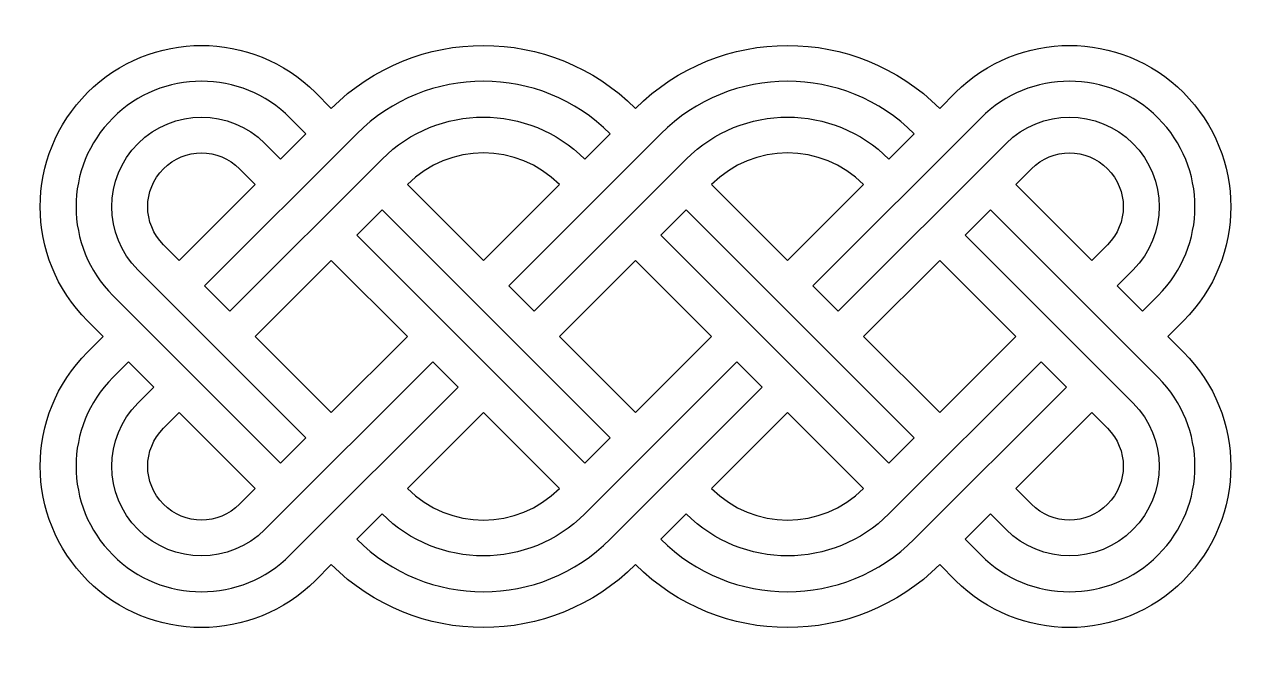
# Model space of a CAD drawing. Extents: x -0.7 to 61.9, y -1 to 31.
import ezdxf

# ---------------------------------------------------------------- set-up
doc = ezdxf.new("R2010")
doc.units = 0
doc.layers.get('0').update_dxf_attribs({"linetype": 'CONTINUOUS'})

msp = doc.modelspace()

# ---------------------------------------------------------------- linework, layer by layer
at = {"color": 7}
for points in [[(8.351934, 28.073033)], [(22.788552, 28.072764)], [(38.365338, 28.072769)], [(52.801691, 28.073034)], [(16.298087, 20.19224), (17.596157, 21.49031), (29.278788, 9.80768), (27.980718, 8.50961)], [(31.874928, 20.19224), (33.172998, 21.49031), (44.855628, 9.80768), (43.557558, 8.50961)], [(11.105807, 14.99996), (15.000017, 18.89417), (18.894227, 14.99996), (15.000017, 11.10575)], [(26.682648, 14.99996), (30.576858, 18.89417), (34.471068, 14.99996), (30.576858, 11.10575)], [(42.259488, 14.99996), (46.153698, 18.89417), (50.047908, 14.99996), (46.153698, 11.10575)]]:
    msp.add_lwpolyline(points, close=True, dxfattribs=at)
for points in [[(14.193287, 27.489321), (15.000017, 26.68259)], [(46.153698, 26.68259), (46.960428, 27.48932)], [(11.597121, 24.893191), (12.403846, 24.086466), (13.701867, 25.384486), (12.895142, 26.191212)], [(48.258484, 26.191213), (39.663364, 17.596092), (40.961384, 16.298072), (49.556504, 24.893192)], [(16.298178, 25.384487), (8.509784, 17.596092), (9.807805, 16.298072), (17.596199, 24.086466)], [(31.874969, 25.384487), (24.086574, 17.596091), (25.384594, 16.29807), (33.17299, 24.086466)], [(27.980637, 24.086466), (29.278658, 25.384487)], [(43.557426, 24.086466), (44.855711, 25.384492)], [(10.299077, 23.595111), (11.105807, 22.78838), (7.211597, 18.89417)], [(50.047908, 22.78838), (50.854638, 23.59511)], [(18.894227, 22.78838), (22.788438, 18.89417), (26.682648, 22.78838)], [(34.471068, 22.78838), (38.365278, 18.89417), (42.259488, 22.78838)], [(54.748848, 19.7009), (53.942118, 18.89417), (50.047908, 22.78838)], [(48.74978, 21.490423), (47.451754, 20.192138), (56.046874, 11.597018)], [(57.344895, 12.895038), (48.74978, 21.490423)], [(7.211597, 18.89417), (6.404867, 19.700901)], [(3.808725, 17.104795), (12.403846, 8.509675), (13.701868, 9.807697), (5.106747, 18.402817)], [(56.046879, 18.402817), (55.240153, 17.596091), (56.538174, 16.29807), (57.3449, 17.104796)], [(3.317387, 14.99996), (2.510657, 15.80669)], [(58.643058, 15.80669), (57.836329, 14.99996), (58.643058, 14.19323)], [(2.510657, 14.19323), (3.317387, 14.99996)], [(4.615452, 13.70176), (3.808726, 12.895034)], [(5.106747, 11.597014), (5.913472, 12.40374), (4.615452, 13.70176)], [(12.895142, 3.808618), (21.490262, 12.403738), (20.192242, 13.701759), (11.597121, 5.106639)], [(35.769031, 13.70176), (27.980636, 5.913365)], [(29.278657, 4.615344), (37.067316, 12.403743), (35.769031, 13.70176)], [(51.34609, 13.70176), (43.557431, 5.913361)], [(44.85572, 4.615339), (52.644116, 12.403734), (51.34609, 13.70176)], [(6.404867, 10.29902), (7.211597, 11.10575), (11.105807, 7.21154)], [(26.682648, 7.21154), (22.788438, 11.10575), (18.894227, 7.21154)], [(42.259488, 7.21154), (38.365278, 11.10575), (34.471068, 7.21154)], [(50.854638, 6.40481), (50.047908, 7.21154), (53.942118, 11.10575)], [(53.942118, 11.10575), (54.748848, 10.29902)], [(11.105807, 7.21154), (10.299077, 6.40481)], [(17.5962, 5.913365), (16.298178, 4.615343)], [(33.172993, 5.913361), (31.874972, 4.61534)], [(49.556501, 5.106644), (48.749776, 5.913369), (47.451755, 4.615348), (48.25848, 3.808623)], [(15.000017, 3.31733), (14.193288, 2.5106)], [(46.960428, 2.5106), (46.153698, 3.31733)]]:
    msp.add_lwpolyline(points, dxfattribs=at)
for points in [[(2.510657, 27.489321), (5.736563, 30.715227), (10.96738, 30.715228), (14.193287, 27.489321)], [(15.000017, 26.68259), (19.301396, 30.983969), (26.275479, 30.983969), (30.576858, 26.68259)], [(30.576858, 26.68259), (34.878236, 30.983969), (41.85232, 30.983969), (46.153698, 26.68259)], [(46.960428, 27.48932), (50.186336, 30.715228), (55.417152, 30.715227), (58.643058, 27.48932)], [(8.351934, 28.073033), (6.707544, 28.073033), (5.063188, 27.445674), (3.808726, 26.191212)], [(12.895142, 26.191212), (11.64068, 27.445674), (9.996324, 28.073034), (8.351934, 28.073033)], [(22.788552, 28.072764), (20.439479, 28.072764), (18.090375, 27.176684), (16.298178, 25.384487)], [(29.278658, 25.384487), (27.486461, 27.176684), (25.137626, 28.072765), (22.788552, 28.072764)], [(38.365343, 28.072764), (36.016268, 28.072765), (33.667165, 27.176683), (31.874969, 25.384487)], [(44.855711, 25.384492), (43.063514, 27.176689), (40.714411, 28.072769), (38.365338, 28.072769)], [(52.801691, 28.073034), (51.157303, 28.073032), (49.512945, 27.445674), (48.258484, 26.191213)], [(57.3449, 26.191211), (56.090439, 27.445673), (54.446081, 28.073034), (52.801691, 28.073034)], [(2.510657, 15.80669), (-0.71525, 19.032597), (-0.71525, 24.263414), (2.510657, 27.489321)], [(17.596199, 24.086466), (20.463612, 26.953879), (25.113224, 26.953879), (27.980637, 24.086466)], [(33.17299, 24.086466), (36.040402, 26.953878), (40.690014, 26.953878), (43.557426, 24.086466)], [(58.643058, 27.48932), (61.868965, 24.263414), (61.868966, 19.032598), (58.643058, 15.80669)], [(5.106747, 24.893191), (6.899198, 26.685642), (9.805178, 26.685134), (11.597121, 24.893191)], [(49.556504, 24.893192), (51.348447, 26.685135), (54.254429, 26.685641), (56.046879, 24.893191)], [(3.808726, 26.191212), (1.299803, 23.68229), (1.299802, 19.613719), (3.808725, 17.104795)], [(57.3449, 17.104796), (59.853824, 19.61372), (59.853824, 23.682287), (57.3449, 26.191211)], [(5.106747, 18.402817), (3.314804, 20.194761), (3.314297, 23.100741), (5.106747, 24.893191)], [(6.404867, 23.595111), (7.480339, 24.670582), (9.224113, 24.670075), (10.299077, 23.595111)], [(26.682648, 22.78838), (24.532212, 24.938816), (21.044663, 24.938816), (18.894227, 22.78838)], [(42.259488, 22.78838), (40.109052, 24.938816), (36.621504, 24.938816), (34.471068, 22.78838)], [(50.854638, 23.59511), (51.929602, 24.670074), (53.673376, 24.670582), (54.748848, 23.59511)], [(56.046879, 24.893191), (57.839328, 23.100741), (57.838822, 20.19476), (56.046879, 18.402817)], [(6.404867, 19.700901), (5.329903, 20.775865), (5.329395, 22.519639), (6.404867, 23.595111)], [(54.748848, 23.59511), (55.82432, 22.519638), (55.823812, 20.775864), (54.748848, 19.7009)], [(2.510657, 2.5106), (-0.715249, 5.736507), (-0.715251, 10.967323), (2.510657, 14.19323)], [(58.643058, 14.19323), (61.868966, 10.967323), (61.868965, 5.736507), (58.643058, 2.5106)], [(3.808726, 12.895034), (1.299802, 10.38611), (1.299803, 6.317542), (3.808726, 3.808619)], [(57.344896, 3.808622), (59.85382, 6.317546), (59.853819, 10.386114), (57.344895, 12.895038)], [(5.106747, 5.10664), (3.314298, 6.899089), (3.314802, 9.80507), (5.106747, 11.597014)], [(56.046874, 11.597018), (57.838818, 9.805073), (57.839326, 6.899093), (56.046875, 5.106643)], [(6.404867, 6.40481), (5.329395, 7.480282), (5.329903, 9.224056), (6.404867, 10.29902)], [(54.748848, 10.29902), (55.823812, 9.224056), (55.82432, 7.480282), (54.748848, 6.40481)], [(18.894227, 7.21154), (21.044663, 5.061104), (24.532212, 5.061104), (26.682648, 7.21154)], [(34.471068, 7.21154), (36.621504, 5.061104), (40.109052, 5.061104), (42.259488, 7.21154)], [(10.299077, 6.40481), (9.224113, 5.329846), (7.480339, 5.329338), (6.404867, 6.40481)], [(54.748848, 6.40481), (53.673376, 5.329338), (51.929602, 5.329846), (50.854638, 6.40481)], [(27.980636, 5.913365), (25.113223, 3.045951), (20.463612, 3.045953), (17.5962, 5.913365)], [(43.557431, 5.913361), (40.690018, 3.045947), (36.040406, 3.045947), (33.172993, 5.913361)], [(11.597121, 5.106639), (9.805177, 3.314695), (6.899197, 3.31419), (5.106747, 5.10664)], [(56.046875, 5.106643), (54.254425, 3.314192), (51.348445, 3.3147), (49.556501, 5.106644)], [(16.298178, 4.615343), (19.882571, 1.030949), (25.694263, 1.030951), (29.278657, 4.615344)], [(31.874972, 4.61534), (35.459365, 1.030947), (41.271327, 1.030946), (44.85572, 4.615339)], [(3.808726, 3.808619), (6.31765, 1.299695), (10.386218, 1.299694), (12.895142, 3.808618)], [(48.25848, 3.808623), (50.767404, 1.299699), (54.835973, 1.299699), (57.344896, 3.808622)], [(30.576858, 3.31733), (26.275479, -0.984049), (19.301396, -0.984049), (15.000017, 3.31733)], [(46.153698, 3.31733), (41.85232, -0.984049), (34.878236, -0.984049), (30.576858, 3.31733)], [(14.193288, 2.5106), (10.96738, -0.715308), (5.736564, -0.715307), (2.510657, 2.5106)], [(58.643058, 2.5106), (55.417152, -0.715307), (50.186336, -0.715308), (46.960428, 2.5106)]]:
    msp.add_open_spline(points, degree=3, dxfattribs=at)

doc.saveas('drawing.dxf')
